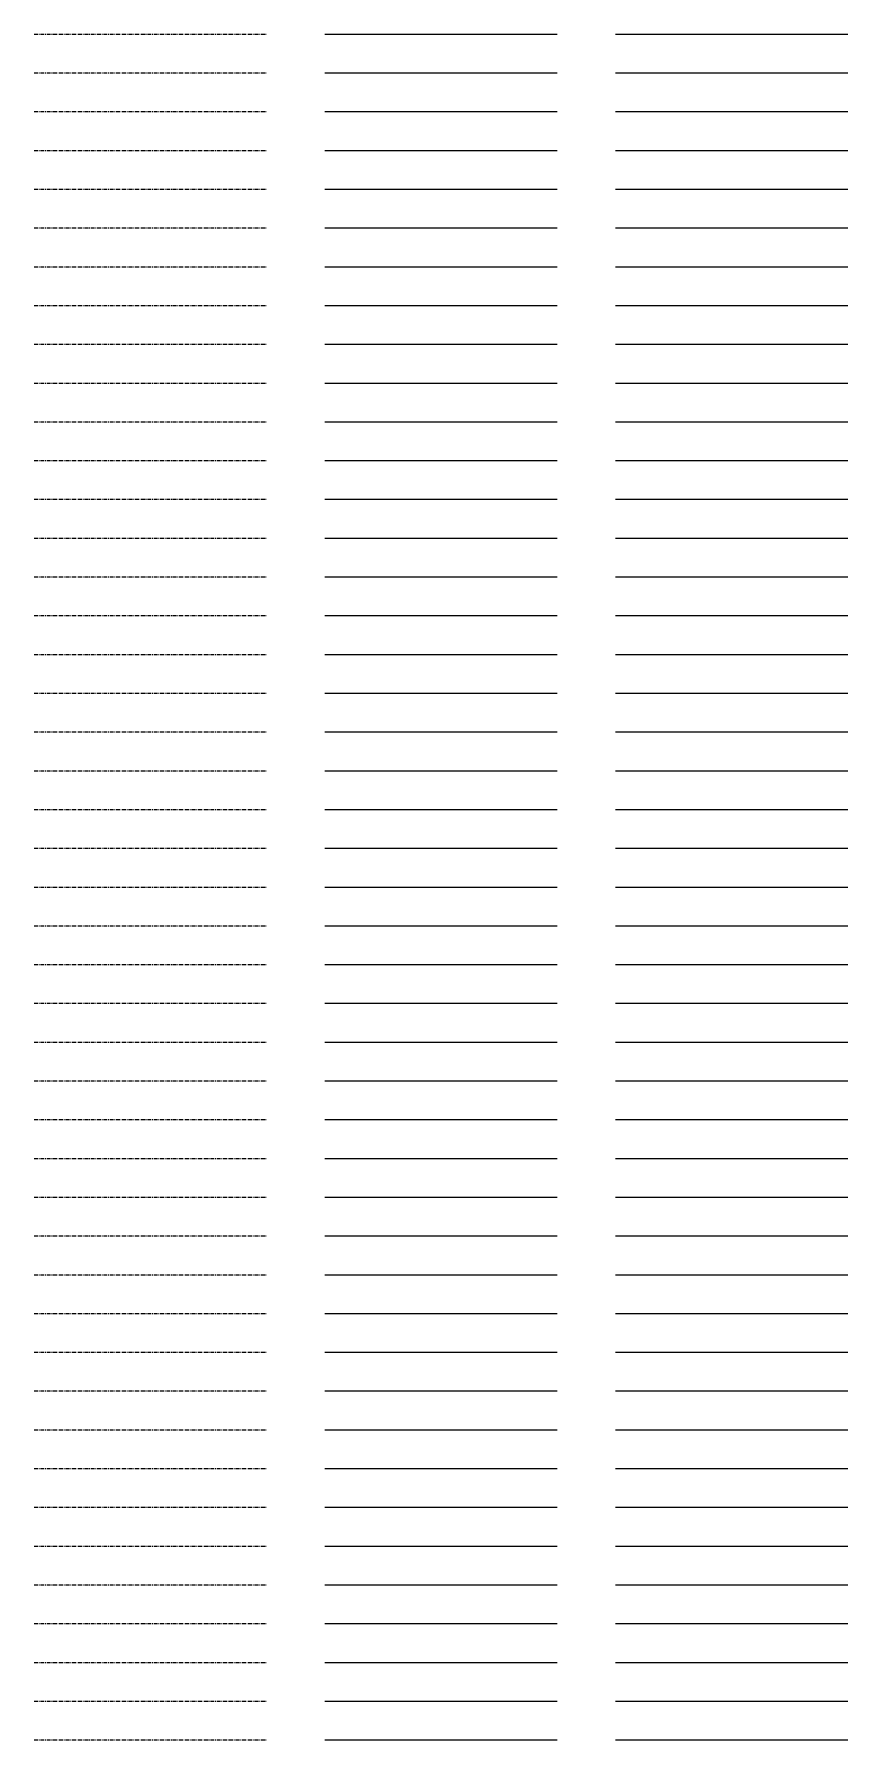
# Model space of a CAD drawing. Header units: metres. Extents: x -170 to 2070, y -13 to 14380.
# Drawn here: x 1650 to 2070, y 5400 to 6280 of the extents above; entities that cross this region are included whole.
import ezdxf
from ezdxf.lldxf.tags import DXFTag

# ---------------------------------------------------------------- set-up
doc = ezdxf.new("R2010")
doc.units = ezdxf.units.M
doc.linetypes.add('KL-VERLATEN-SO', pattern=[3.25, 2, -0.5, 0.25, -0.5])
for name, color, linetype, lineweight in [('B-OI-KL-ET_MS_TRANSPORT_20 kV_OVERIG-(IN BEDRIJF)-G', 12, 'Continuous', 18), ('B-OI-KL-ET_MS_TRANSPORT_20 kV_OVERIG-(RESERVE)-G', 12, 'KL-RESERVE-SO', 18), ('B-OI-KL-ET_MS_TRANSPORT_20 kV_OVERIG-(VERLATEN)-G', 12, 'KL-VERLATEN-SO', 18), ('B-OI-KL-ET_MS_TRANSPORT_3 kV_1x16Cu as16-(IN BEDRIJF)-G', 12, 'Continuous', 18), ('B-OI-KL-ET_MS_TRANSPORT_3 kV_1x16Cu as16-(RESERVE)-G', 12, 'KL-RESERVE-SO', 18), ('B-OI-KL-ET_MS_TRANSPORT_3 kV_1x16Cu as16-(VERLATEN)-G', 12, 'KL-VERLATEN-SO', 18), ('B-OI-KL-ET_MS_TRANSPORT_3 kV_1x240Alrm as35-(IN BEDRIJF)-G', 12, 'Continuous', 18), ('B-OI-KL-ET_MS_TRANSPORT_3 kV_1x240Alrm as35-(RESERVE)-G', 12, 'KL-RESERVE-SO', 18), ('B-OI-KL-ET_MS_TRANSPORT_3 kV_1x240Alrm as35-(VERLATEN)-G', 12, 'KL-VERLATEN-SO', 18), ('B-OI-KL-ET_MS_TRANSPORT_3 kV_1x25Cu as16-(IN BEDRIJF)-G', 12, 'Continuous', 18), ('B-OI-KL-ET_MS_TRANSPORT_3 kV_1x25Cu as16-(RESERVE)-G', 12, 'KL-RESERVE-SO', 18), ('B-OI-KL-ET_MS_TRANSPORT_3 kV_1x25Cu as16-(VERLATEN)-G', 12, 'KL-VERLATEN-SO', 18), ('B-OI-KL-ET_MS_TRANSPORT_3 kV_1x400Alrm as35-(IN BEDRIJF)-G', 12, 'Continuous', 18), ('B-OI-KL-ET_MS_TRANSPORT_3 kV_1x400Alrm as35-(RESERVE)-G', 12, 'KL-RESERVE-SO', 18), ('B-OI-KL-ET_MS_TRANSPORT_3 kV_1x400Alrm as35-(VERLATEN)-G', 12, 'KL-VERLATEN-SO', 18), ('B-OI-KL-ET_MS_TRANSPORT_3 kV_1x630Alrm as35-(IN BEDRIJF)-G', 12, 'Continuous', 18), ('B-OI-KL-ET_MS_TRANSPORT_3 kV_1x630Alrm as35-(RESERVE)-G', 12, 'KL-RESERVE-SO', 18), ('B-OI-KL-ET_MS_TRANSPORT_3 kV_1x630Alrm as35-(VERLATEN)-G', 12, 'KL-VERLATEN-SO', 18), ('B-OI-KL-ET_MS_TRANSPORT_3 kV_1x630Cu as50-(IN BEDRIJF)-G', 12, 'Continuous', 18), ('B-OI-KL-ET_MS_TRANSPORT_3 kV_1x630Cu as50-(RESERVE)-G', 12, 'KL-RESERVE-SO', 18), ('B-OI-KL-ET_MS_TRANSPORT_3 kV_1x630Cu as50-(VERLATEN)-G', 12, 'KL-VERLATEN-SO', 18), ('B-OI-KL-ET_MS_TRANSPORT_3 kV_1x800Alrm as35-(IN BEDRIJF)-G', 12, 'Continuous', 18), ('B-OI-KL-ET_MS_TRANSPORT_3 kV_1x800Alrm as35-(RESERVE)-G', 12, 'KL-RESERVE-SO', 18), ('B-OI-KL-ET_MS_TRANSPORT_3 kV_1x800Alrm as35-(VERLATEN)-G', 12, 'KL-VERLATEN-SO', 18), ('B-OI-KL-ET_MS_TRANSPORT_3 kV_1x95Alrm as50-(IN BEDRIJF)-G', 12, 'Continuous', 18), ('B-OI-KL-ET_MS_TRANSPORT_3 kV_1x95Alrm as50-(RESERVE)-G', 12, 'KL-RESERVE-SO', 18), ('B-OI-KL-ET_MS_TRANSPORT_3 kV_1x95Alrm as50-(VERLATEN)-G', 12, 'KL-VERLATEN-SO', 18), ('B-OI-KL-ET_MS_TRANSPORT_3 kV_3x240Alrm as35-(IN BEDRIJF)-G', 12, 'Continuous', 18), ('B-OI-KL-ET_MS_TRANSPORT_3 kV_3x240Alrm as35-(RESERVE)-G', 12, 'KL-RESERVE-SO', 18), ('B-OI-KL-ET_MS_TRANSPORT_3 kV_3x240Alrm as35-(VERLATEN)-G', 12, 'KL-VERLATEN-SO', 18), ('B-OI-KL-ET_MS_TRANSPORT_3 kV_OVERIG-(IN BEDRIJF)-G', 12, 'Continuous', 18), ('B-OI-KL-ET_MS_TRANSPORT_3 kV_OVERIG-(RESERVE)-G', 12, 'KL-RESERVE-SO', 18), ('B-OI-KL-ET_MS_TRANSPORT_3 kV_OVERIG-(VERLATEN)-G', 12, 'KL-VERLATEN-SO', 18), ('B-OI-KL-ET_OV_AANSLUITNET_230 V_3x10Cu-(IN BEDRIJF)-G', 14, 'Continuous', 18), ('B-OI-KL-ET_OV_AANSLUITNET_230 V_3x10Cu-(RESERVE)-G', 14, 'KL-RESERVE-SO', 18), ('B-OI-KL-ET_OV_AANSLUITNET_230 V_3x10Cu-(VERLATEN)-G', 14, 'KL-VERLATEN-SO', 18), ('B-OI-KL-ET_OV_AANSLUITNET_230 V_3x2.5Cu-(IN BEDRIJF)-G', 14, 'Continuous', 18), ('B-OI-KL-ET_OV_AANSLUITNET_230 V_3x2.5Cu-(RESERVE)-G', 14, 'KL-RESERVE-SO', 18), ('B-OI-KL-ET_OV_AANSLUITNET_230 V_3x2.5Cu-(VERLATEN)-G', 14, 'KL-VERLATEN-SO', 18), ('B-OI-KL-ET_OV_AANSLUITNET_230 V_4x10Cu-(IN BEDRIJF)-G', 14, 'Continuous', 18), ('B-OI-KL-ET_OV_AANSLUITNET_230 V_4x10Cu-(RESERVE)-G', 14, 'KL-RESERVE-SO', 18), ('B-OI-KL-ET_OV_AANSLUITNET_230 V_4x10Cu-(VERLATEN)-G', 14, 'KL-VERLATEN-SO', 18), ('B-OI-KL-ET_OV_AANSLUITNET_230 V_4x150Al 4x6Cu-(IN BEDRIJF)-G', 14, 'Continuous', 18), ('B-OI-KL-ET_OV_AANSLUITNET_230 V_4x150Al 4x6Cu-(RESERVE)-G', 14, 'KL-RESERVE-SO', 18), ('B-OI-KL-ET_OV_AANSLUITNET_230 V_4x150Al 4x6Cu-(VERLATEN)-G', 14, 'KL-VERLATEN-SO', 18), ('B-OI-KL-ET_OV_AANSLUITNET_230 V_4x150Al-(IN BEDRIJF)-G', 14, 'Continuous', 18), ('B-OI-KL-ET_OV_AANSLUITNET_230 V_4x150Al-(RESERVE)-G', 14, 'KL-RESERVE-SO', 18), ('B-OI-KL-ET_OV_AANSLUITNET_230 V_4x150Al-(VERLATEN)-G', 14, 'KL-VERLATEN-SO', 18), ('B-OI-KL-ET_OV_AANSLUITNET_230 V_4x16Cu 4x2.5Cu-(IN BEDRIJF)-G', 14, 'Continuous', 18), ('B-OI-KL-ET_OV_AANSLUITNET_230 V_4x16Cu 4x2.5Cu-(RESERVE)-G', 14, 'KL-RESERVE-SO', 18), ('B-OI-KL-ET_OV_AANSLUITNET_230 V_4x16Cu 4x2.5Cu-(VERLATEN)-G', 14, 'KL-VERLATEN-SO', 18), ('B-OI-KL-ET_OV_AANSLUITNET_230 V_4x16Cu-(IN BEDRIJF)-G', 14, 'Continuous', 18), ('B-OI-KL-ET_OV_AANSLUITNET_230 V_4x16Cu-(RESERVE)-G', 14, 'KL-RESERVE-SO', 18), ('B-OI-KL-ET_OV_AANSLUITNET_230 V_4x16Cu-(VERLATEN)-G', 14, 'KL-VERLATEN-SO', 18), ('B-OI-KL-ET_OV_AANSLUITNET_230 V_4x2.5Cu-(IN BEDRIJF)-G', 14, 'Continuous', 18), ('B-OI-KL-ET_OV_AANSLUITNET_230 V_4x2.5Cu-(RESERVE)-G', 14, 'KL-RESERVE-SO', 18), ('B-OI-KL-ET_OV_AANSLUITNET_230 V_4x2.5Cu-(VERLATEN)-G', 14, 'KL-VERLATEN-SO', 18), ('B-OI-KL-ET_OV_AANSLUITNET_230 V_4x240Al-(IN BEDRIJF)-G', 14, 'Continuous', 18), ('B-OI-KL-ET_OV_AANSLUITNET_230 V_4x240Al-(RESERVE)-G', 14, 'KL-RESERVE-SO', 18), ('B-OI-KL-ET_OV_AANSLUITNET_230 V_4x240Al-(VERLATEN)-G', 14, 'KL-VERLATEN-SO', 18), ('B-OI-KL-ET_OV_AANSLUITNET_230 V_4x6Cu 4x2.5Cu-(IN BEDRIJF)-G', 14, 'Continuous', 18), ('B-OI-KL-ET_OV_AANSLUITNET_230 V_4x6Cu 4x2.5Cu-(RESERVE)-G', 14, 'KL-RESERVE-SO', 18), ('B-OI-KL-ET_OV_AANSLUITNET_230 V_4x6Cu 4x2.5Cu-(VERLATEN)-G', 14, 'KL-VERLATEN-SO', 18), ('B-OI-KL-ET_OV_AANSLUITNET_230 V_4x6Cu-(IN BEDRIJF)-G', 14, 'Continuous', 18), ('B-OI-KL-ET_OV_AANSLUITNET_230 V_4x6Cu-(RESERVE)-G', 14, 'KL-RESERVE-SO', 18), ('B-OI-KL-ET_OV_AANSLUITNET_230 V_4x6Cu-(VERLATEN)-G', 14, 'KL-VERLATEN-SO', 18), ('B-OI-KL-ET_OV_AANSLUITNET_230 V_4x95Al 4x6Cu-(IN BEDRIJF)-G', 14, 'Continuous', 18), ('B-OI-KL-ET_OV_AANSLUITNET_230 V_4x95Al 4x6Cu-(RESERVE)-G', 14, 'KL-RESERVE-SO', 18), ('B-OI-KL-ET_OV_AANSLUITNET_230 V_4x95Al 4x6Cu-(VERLATEN)-G', 14, 'KL-VERLATEN-SO', 18), ('B-OI-KL-ET_OV_AANSLUITNET_230 V_4x95Al-(IN BEDRIJF)-G', 14, 'Continuous', 18), ('B-OI-KL-ET_OV_AANSLUITNET_230 V_4x95Al-(RESERVE)-G', 14, 'KL-RESERVE-SO', 18), ('B-OI-KL-ET_OV_AANSLUITNET_230 V_4x95Al-(VERLATEN)-G', 14, 'KL-VERLATEN-SO', 18), ('B-OI-KL-ET_OV_AANSLUITNET_230 V_4x95Cu-(IN BEDRIJF)-G', 14, 'Continuous', 18), ('B-OI-KL-ET_OV_AANSLUITNET_230 V_4x95Cu-(RESERVE)-G', 14, 'KL-RESERVE-SO', 18), ('B-OI-KL-ET_OV_AANSLUITNET_230 V_4x95Cu-(VERLATEN)-G', 14, 'KL-VERLATEN-SO', 18), ('B-OI-KL-ET_OV_AANSLUITNET_230 V_OVERIG-(IN BEDRIJF)-G', 14, 'Continuous', 18), ('B-OI-KL-ET_OV_AANSLUITNET_230 V_OVERIG-(RESERVE)-G', 14, 'KL-RESERVE-SO', 18), ('B-OI-KL-ET_OV_AANSLUITNET_230 V_OVERIG-(VERLATEN)-G', 14, 'KL-VERLATEN-SO', 18), ('B-OI-KL-ET_OV_AANSLUITNET_400 V_3x10Cu-(IN BEDRIJF)-G', 14, 'Continuous', 18), ('B-OI-KL-ET_OV_AANSLUITNET_400 V_3x10Cu-(RESERVE)-G', 14, 'KL-RESERVE-SO', 18), ('B-OI-KL-ET_OV_AANSLUITNET_400 V_3x10Cu-(VERLATEN)-G', 14, 'KL-VERLATEN-SO', 18), ('B-OI-KL-ET_OV_AANSLUITNET_400 V_3x2.5Cu-(IN BEDRIJF)-G', 14, 'Continuous', 18), ('B-OI-KL-ET_OV_AANSLUITNET_400 V_3x2.5Cu-(RESERVE)-G', 14, 'KL-RESERVE-SO', 18), ('B-OI-KL-ET_OV_AANSLUITNET_400 V_3x2.5Cu-(VERLATEN)-G', 14, 'KL-VERLATEN-SO', 18), ('B-OI-KL-ET_OV_AANSLUITNET_400 V_4x10Cu-(IN BEDRIJF)-G', 14, 'Continuous', 18), ('B-OI-KL-ET_OV_AANSLUITNET_400 V_4x10Cu-(RESERVE)-G', 14, 'KL-RESERVE-SO', 18), ('B-OI-KL-ET_OV_AANSLUITNET_400 V_4x10Cu-(VERLATEN)-G', 14, 'KL-VERLATEN-SO', 18), ('B-OI-KL-ET_OV_AANSLUITNET_400 V_4x150Al 4x6Cu-(IN BEDRIJF)-G', 14, 'Continuous', 18), ('B-OI-KL-ET_OV_AANSLUITNET_400 V_4x150Al 4x6Cu-(RESERVE)-G', 14, 'KL-RESERVE-SO', 18), ('B-OI-KL-ET_OV_AANSLUITNET_400 V_4x150Al 4x6Cu-(VERLATEN)-G', 14, 'KL-VERLATEN-SO', 18), ('B-OI-KL-ET_OV_AANSLUITNET_400 V_4x150Al-(IN BEDRIJF)-G', 14, 'Continuous', 18), ('B-OI-KL-ET_OV_AANSLUITNET_400 V_4x150Al-(RESERVE)-G', 14, 'KL-RESERVE-SO', 18), ('B-OI-KL-ET_OV_AANSLUITNET_400 V_4x150Al-(VERLATEN)-G', 14, 'KL-VERLATEN-SO', 18), ('B-OI-KL-ET_OV_AANSLUITNET_400 V_4x16Cu 4x2.5Cu-(IN BEDRIJF)-G', 14, 'Continuous', 18), ('B-OI-KL-ET_OV_AANSLUITNET_400 V_4x16Cu 4x2.5Cu-(RESERVE)-G', 14, 'KL-RESERVE-SO', 18), ('B-OI-KL-ET_OV_AANSLUITNET_400 V_4x16Cu 4x2.5Cu-(VERLATEN)-G', 14, 'KL-VERLATEN-SO', 18), ('B-OI-KL-ET_OV_AANSLUITNET_400 V_4x16Cu-(IN BEDRIJF)-G', 14, 'Continuous', 18), ('B-OI-KL-ET_OV_AANSLUITNET_400 V_4x16Cu-(RESERVE)-G', 14, 'KL-RESERVE-SO', 18), ('B-OI-KL-ET_OV_AANSLUITNET_400 V_4x16Cu-(VERLATEN)-G', 14, 'KL-VERLATEN-SO', 18), ('B-OI-KL-ET_OV_AANSLUITNET_400 V_4x2.5Cu-(IN BEDRIJF)-G', 14, 'Continuous', 18), ('B-OI-KL-ET_OV_AANSLUITNET_400 V_4x2.5Cu-(RESERVE)-G', 14, 'KL-RESERVE-SO', 18), ('B-OI-KL-ET_OV_AANSLUITNET_400 V_4x2.5Cu-(VERLATEN)-G', 14, 'KL-VERLATEN-SO', 18), ('B-OI-KL-ET_OV_AANSLUITNET_400 V_4x240Al-(IN BEDRIJF)-G', 14, 'Continuous', 18), ('B-OI-KL-ET_OV_AANSLUITNET_400 V_4x240Al-(RESERVE)-G', 14, 'KL-RESERVE-SO', 18), ('B-OI-KL-ET_OV_AANSLUITNET_400 V_4x240Al-(VERLATEN)-G', 14, 'KL-VERLATEN-SO', 18), ('B-OI-KL-ET_OV_AANSLUITNET_400 V_4x6Cu 4x2.5Cu-(IN BEDRIJF)-G', 14, 'Continuous', 18), ('B-OI-KL-ET_OV_AANSLUITNET_400 V_4x6Cu 4x2.5Cu-(RESERVE)-G', 14, 'KL-RESERVE-SO', 18), ('B-OI-KL-ET_OV_AANSLUITNET_400 V_4x6Cu 4x2.5Cu-(VERLATEN)-G', 14, 'KL-VERLATEN-SO', 18), ('B-OI-KL-ET_OV_AANSLUITNET_400 V_4x6Cu-(IN BEDRIJF)-G', 14, 'Continuous', 18), ('B-OI-KL-ET_OV_AANSLUITNET_400 V_4x6Cu-(RESERVE)-G', 14, 'KL-RESERVE-SO', 18), ('B-OI-KL-ET_OV_AANSLUITNET_400 V_4x6Cu-(VERLATEN)-G', 14, 'KL-VERLATEN-SO', 18), ('B-OI-KL-ET_OV_AANSLUITNET_400 V_4x95Al 4x6Cu-(IN BEDRIJF)-G', 14, 'Continuous', 18), ('B-OI-KL-ET_OV_AANSLUITNET_400 V_4x95Al 4x6Cu-(RESERVE)-G', 14, 'KL-RESERVE-SO', 18), ('B-OI-KL-ET_OV_AANSLUITNET_400 V_4x95Al 4x6Cu-(VERLATEN)-G', 14, 'KL-VERLATEN-SO', 18), ('B-OI-KL-ET_OV_AANSLUITNET_400 V_4x95Al-(IN BEDRIJF)-G', 14, 'Continuous', 18), ('B-OI-KL-ET_OV_AANSLUITNET_400 V_4x95Al-(RESERVE)-G', 14, 'KL-RESERVE-SO', 18), ('B-OI-KL-ET_OV_AANSLUITNET_400 V_4x95Al-(VERLATEN)-G', 14, 'KL-VERLATEN-SO', 18), ('B-OI-KL-ET_OV_AANSLUITNET_400 V_4x95Cu-(IN BEDRIJF)-G', 14, 'Continuous', 18), ('B-OI-KL-ET_OV_AANSLUITNET_400 V_4x95Cu-(RESERVE)-G', 14, 'KL-RESERVE-SO', 18), ('B-OI-KL-ET_OV_AANSLUITNET_400 V_4x95Cu-(VERLATEN)-G', 14, 'KL-VERLATEN-SO', 18), ('B-OI-KL-ET_OV_AANSLUITNET_400 V_OVERIG-(IN BEDRIJF)-G', 14, 'Continuous', 18), ('B-OI-KL-ET_OV_AANSLUITNET_400 V_OVERIG-(RESERVE)-G', 14, 'KL-RESERVE-SO', 18), ('B-OI-KL-ET_OV_AANSLUITNET_400 V_OVERIG-(VERLATEN)-G', 14, 'KL-VERLATEN-SO', 18), ('B-OI-KL-ET_OV_AANSLUITNET_600 V_3x10Cu-(IN BEDRIJF)-G', 14, 'Continuous', 18), ('B-OI-KL-ET_OV_AANSLUITNET_600 V_3x10Cu-(RESERVE)-G', 14, 'KL-RESERVE-SO', 18), ('B-OI-KL-ET_OV_AANSLUITNET_600 V_3x10Cu-(VERLATEN)-G', 14, 'KL-VERLATEN-SO', 18), ('B-OI-KL-ET_OV_AANSLUITNET_600 V_3x2.5Cu-(IN BEDRIJF)-G', 14, 'Continuous', 18), ('B-OI-KL-ET_OV_AANSLUITNET_600 V_3x2.5Cu-(RESERVE)-G', 14, 'KL-RESERVE-SO', 18), ('B-OI-KL-ET_OV_AANSLUITNET_600 V_3x2.5Cu-(VERLATEN)-G', 14, 'KL-VERLATEN-SO', 18), ('B-OI-KL-ET_OV_AANSLUITNET_600 V_4x10Cu-(IN BEDRIJF)-G', 14, 'Continuous', 18), ('B-OI-KL-ET_OV_AANSLUITNET_600 V_4x10Cu-(RESERVE)-G', 14, 'KL-RESERVE-SO', 18), ('B-OI-KL-ET_OV_AANSLUITNET_600 V_4x10Cu-(VERLATEN)-G', 14, 'KL-VERLATEN-SO', 18), ('B-OI-KL-ET_OV_AANSLUITNET_600 V_4x150Al-(IN BEDRIJF)-G', 14, 'Continuous', 18), ('B-OI-KL-ET_OV_AANSLUITNET_600 V_4x150Al-(RESERVE)-G', 14, 'KL-RESERVE-SO', 18), ('B-OI-KL-ET_OV_AANSLUITNET_600 V_4x150Al-(VERLATEN)-G', 14, 'KL-VERLATEN-SO', 18)]:
    doc.layers.add(name, color=color, linetype=linetype, lineweight=lineweight)
doc.styles.get("Standard").update_dxf_attribs({"font": 'NLCS-ISO.ttf'})
tags = doc.linetypes.add('KL-RESERVE-SO', pattern='A,7,-2,["RS",Standard,S=1,R=0,X=-1,Y=-0.5],-1.5', length=10.5).pattern_tags.tags
tags[6] = DXFTag(74, 10)

msp = doc.modelspace()

# ---------------------------------------------------------------- linework, layer by layer
at = {"layer": 'B-OI-KL-ET_MS_TRANSPORT_20 kV_OVERIG-(IN BEDRIJF)-G'}
msp.add_line((1950, 5400), (2070, 5400), dxfattribs=at)
at = {"layer": 'B-OI-KL-ET_MS_TRANSPORT_20 kV_OVERIG-(RESERVE)-G'}
msp.add_line((1800, 5400), (1920, 5400), dxfattribs=at)
at = {"layer": 'B-OI-KL-ET_MS_TRANSPORT_20 kV_OVERIG-(VERLATEN)-G'}
msp.add_line((1650, 5400), (1770, 5400), dxfattribs=at)
at = {"layer": 'B-OI-KL-ET_MS_TRANSPORT_3 kV_1x16Cu as16-(IN BEDRIJF)-G'}
msp.add_line((1950, 5420), (2070, 5420), dxfattribs=at)
at = {"layer": 'B-OI-KL-ET_MS_TRANSPORT_3 kV_1x16Cu as16-(RESERVE)-G'}
msp.add_line((1800, 5420), (1920, 5420), dxfattribs=at)
at = {"layer": 'B-OI-KL-ET_MS_TRANSPORT_3 kV_1x16Cu as16-(VERLATEN)-G'}
msp.add_line((1650, 5420), (1770, 5420), dxfattribs=at)
at = {"layer": 'B-OI-KL-ET_MS_TRANSPORT_3 kV_1x240Alrm as35-(IN BEDRIJF)-G'}
msp.add_line((1950, 5440), (2070, 5440), dxfattribs=at)
at = {"layer": 'B-OI-KL-ET_MS_TRANSPORT_3 kV_1x240Alrm as35-(RESERVE)-G'}
msp.add_line((1800, 5440), (1920, 5440), dxfattribs=at)
at = {"layer": 'B-OI-KL-ET_MS_TRANSPORT_3 kV_1x240Alrm as35-(VERLATEN)-G'}
msp.add_line((1650, 5440), (1770, 5440), dxfattribs=at)
at = {"layer": 'B-OI-KL-ET_MS_TRANSPORT_3 kV_1x25Cu as16-(IN BEDRIJF)-G'}
msp.add_line((1950, 5460), (2070, 5460), dxfattribs=at)
at = {"layer": 'B-OI-KL-ET_MS_TRANSPORT_3 kV_1x25Cu as16-(RESERVE)-G'}
msp.add_line((1800, 5460), (1920, 5460), dxfattribs=at)
at = {"layer": 'B-OI-KL-ET_MS_TRANSPORT_3 kV_1x25Cu as16-(VERLATEN)-G'}
msp.add_line((1650, 5460), (1770, 5460), dxfattribs=at)
at = {"layer": 'B-OI-KL-ET_MS_TRANSPORT_3 kV_1x400Alrm as35-(IN BEDRIJF)-G'}
msp.add_line((1950, 5480), (2070, 5480), dxfattribs=at)
at = {"layer": 'B-OI-KL-ET_MS_TRANSPORT_3 kV_1x400Alrm as35-(RESERVE)-G'}
msp.add_line((1800, 5480), (1920, 5480), dxfattribs=at)
at = {"layer": 'B-OI-KL-ET_MS_TRANSPORT_3 kV_1x400Alrm as35-(VERLATEN)-G'}
msp.add_line((1650, 5480), (1770, 5480), dxfattribs=at)
at = {"layer": 'B-OI-KL-ET_MS_TRANSPORT_3 kV_1x630Alrm as35-(IN BEDRIJF)-G'}
msp.add_line((1950, 5500), (2070, 5500), dxfattribs=at)
at = {"layer": 'B-OI-KL-ET_MS_TRANSPORT_3 kV_1x630Alrm as35-(RESERVE)-G'}
msp.add_line((1800, 5500), (1920, 5500), dxfattribs=at)
at = {"layer": 'B-OI-KL-ET_MS_TRANSPORT_3 kV_1x630Alrm as35-(VERLATEN)-G'}
msp.add_line((1650, 5500), (1770, 5500), dxfattribs=at)
at = {"layer": 'B-OI-KL-ET_MS_TRANSPORT_3 kV_1x630Cu as50-(IN BEDRIJF)-G'}
msp.add_line((1950, 5520), (2070, 5520), dxfattribs=at)
at = {"layer": 'B-OI-KL-ET_MS_TRANSPORT_3 kV_1x630Cu as50-(RESERVE)-G'}
msp.add_line((1800, 5520), (1920, 5520), dxfattribs=at)
at = {"layer": 'B-OI-KL-ET_MS_TRANSPORT_3 kV_1x630Cu as50-(VERLATEN)-G'}
msp.add_line((1650, 5520), (1770, 5520), dxfattribs=at)
at = {"layer": 'B-OI-KL-ET_MS_TRANSPORT_3 kV_1x800Alrm as35-(IN BEDRIJF)-G'}
msp.add_line((1950, 5540), (2070, 5540), dxfattribs=at)
at = {"layer": 'B-OI-KL-ET_MS_TRANSPORT_3 kV_1x800Alrm as35-(RESERVE)-G'}
msp.add_line((1800, 5540), (1920, 5540), dxfattribs=at)
at = {"layer": 'B-OI-KL-ET_MS_TRANSPORT_3 kV_1x800Alrm as35-(VERLATEN)-G'}
msp.add_line((1650, 5540), (1770, 5540), dxfattribs=at)
at = {"layer": 'B-OI-KL-ET_MS_TRANSPORT_3 kV_1x95Alrm as50-(IN BEDRIJF)-G'}
msp.add_line((1950, 5560), (2070, 5560), dxfattribs=at)
at = {"layer": 'B-OI-KL-ET_MS_TRANSPORT_3 kV_1x95Alrm as50-(RESERVE)-G'}
msp.add_line((1800, 5560), (1920, 5560), dxfattribs=at)
at = {"layer": 'B-OI-KL-ET_MS_TRANSPORT_3 kV_1x95Alrm as50-(VERLATEN)-G'}
msp.add_line((1650, 5560), (1770, 5560), dxfattribs=at)
at = {"layer": 'B-OI-KL-ET_MS_TRANSPORT_3 kV_3x240Alrm as35-(IN BEDRIJF)-G'}
msp.add_line((1950, 5580), (2070, 5580), dxfattribs=at)
at = {"layer": 'B-OI-KL-ET_MS_TRANSPORT_3 kV_3x240Alrm as35-(RESERVE)-G'}
msp.add_line((1800, 5580), (1920, 5580), dxfattribs=at)
at = {"layer": 'B-OI-KL-ET_MS_TRANSPORT_3 kV_3x240Alrm as35-(VERLATEN)-G'}
msp.add_line((1650, 5580), (1770, 5580), dxfattribs=at)
at = {"layer": 'B-OI-KL-ET_MS_TRANSPORT_3 kV_OVERIG-(IN BEDRIJF)-G'}
msp.add_line((1950, 5600), (2070, 5600), dxfattribs=at)
at = {"layer": 'B-OI-KL-ET_MS_TRANSPORT_3 kV_OVERIG-(RESERVE)-G'}
msp.add_line((1800, 5600), (1920, 5600), dxfattribs=at)
at = {"layer": 'B-OI-KL-ET_MS_TRANSPORT_3 kV_OVERIG-(VERLATEN)-G'}
msp.add_line((1650, 5600), (1770, 5600), dxfattribs=at)
at = {"layer": 'B-OI-KL-ET_OV_AANSLUITNET_230 V_3x10Cu-(IN BEDRIJF)-G'}
msp.add_line((1950, 5620), (2070, 5620), dxfattribs=at)
at = {"layer": 'B-OI-KL-ET_OV_AANSLUITNET_230 V_3x10Cu-(RESERVE)-G'}
msp.add_line((1800, 5620), (1920, 5620), dxfattribs=at)
at = {"layer": 'B-OI-KL-ET_OV_AANSLUITNET_230 V_3x10Cu-(VERLATEN)-G'}
msp.add_line((1650, 5620), (1770, 5620), dxfattribs=at)
at = {"layer": 'B-OI-KL-ET_OV_AANSLUITNET_230 V_3x2.5Cu-(IN BEDRIJF)-G'}
msp.add_line((1950, 5640), (2070, 5640), dxfattribs=at)
at = {"layer": 'B-OI-KL-ET_OV_AANSLUITNET_230 V_3x2.5Cu-(RESERVE)-G'}
msp.add_line((1800, 5640), (1920, 5640), dxfattribs=at)
at = {"layer": 'B-OI-KL-ET_OV_AANSLUITNET_230 V_3x2.5Cu-(VERLATEN)-G'}
msp.add_line((1650, 5640), (1770, 5640), dxfattribs=at)
at = {"layer": 'B-OI-KL-ET_OV_AANSLUITNET_230 V_4x10Cu-(IN BEDRIJF)-G'}
msp.add_line((1950, 5660), (2070, 5660), dxfattribs=at)
at = {"layer": 'B-OI-KL-ET_OV_AANSLUITNET_230 V_4x10Cu-(RESERVE)-G'}
msp.add_line((1800, 5660), (1920, 5660), dxfattribs=at)
at = {"layer": 'B-OI-KL-ET_OV_AANSLUITNET_230 V_4x10Cu-(VERLATEN)-G'}
msp.add_line((1650, 5660), (1770, 5660), dxfattribs=at)
at = {"layer": 'B-OI-KL-ET_OV_AANSLUITNET_230 V_4x150Al 4x6Cu-(IN BEDRIJF)-G'}
msp.add_line((1950, 5700), (2070, 5700), dxfattribs=at)
at = {"layer": 'B-OI-KL-ET_OV_AANSLUITNET_230 V_4x150Al 4x6Cu-(RESERVE)-G'}
msp.add_line((1800, 5700), (1920, 5700), dxfattribs=at)
at = {"layer": 'B-OI-KL-ET_OV_AANSLUITNET_230 V_4x150Al 4x6Cu-(VERLATEN)-G'}
msp.add_line((1650, 5700), (1770, 5700), dxfattribs=at)
at = {"layer": 'B-OI-KL-ET_OV_AANSLUITNET_230 V_4x150Al-(IN BEDRIJF)-G'}
msp.add_line((1950, 5680), (2070, 5680), dxfattribs=at)
at = {"layer": 'B-OI-KL-ET_OV_AANSLUITNET_230 V_4x150Al-(RESERVE)-G'}
msp.add_line((1800, 5680), (1920, 5680), dxfattribs=at)
at = {"layer": 'B-OI-KL-ET_OV_AANSLUITNET_230 V_4x150Al-(VERLATEN)-G'}
msp.add_line((1650, 5680), (1770, 5680), dxfattribs=at)
at = {"layer": 'B-OI-KL-ET_OV_AANSLUITNET_230 V_4x16Cu 4x2.5Cu-(IN BEDRIJF)-G'}
msp.add_line((1950, 5740), (2070, 5740), dxfattribs=at)
at = {"layer": 'B-OI-KL-ET_OV_AANSLUITNET_230 V_4x16Cu 4x2.5Cu-(RESERVE)-G'}
msp.add_line((1800, 5740), (1920, 5740), dxfattribs=at)
at = {"layer": 'B-OI-KL-ET_OV_AANSLUITNET_230 V_4x16Cu 4x2.5Cu-(VERLATEN)-G'}
msp.add_line((1650, 5740), (1770, 5740), dxfattribs=at)
at = {"layer": 'B-OI-KL-ET_OV_AANSLUITNET_230 V_4x16Cu-(IN BEDRIJF)-G'}
msp.add_line((1950, 5720), (2070, 5720), dxfattribs=at)
at = {"layer": 'B-OI-KL-ET_OV_AANSLUITNET_230 V_4x16Cu-(RESERVE)-G'}
msp.add_line((1800, 5720), (1920, 5720), dxfattribs=at)
at = {"layer": 'B-OI-KL-ET_OV_AANSLUITNET_230 V_4x16Cu-(VERLATEN)-G'}
msp.add_line((1650, 5720), (1770, 5720), dxfattribs=at)
at = {"layer": 'B-OI-KL-ET_OV_AANSLUITNET_230 V_4x2.5Cu-(IN BEDRIJF)-G'}
msp.add_line((1950, 5760), (2070, 5760), dxfattribs=at)
at = {"layer": 'B-OI-KL-ET_OV_AANSLUITNET_230 V_4x2.5Cu-(RESERVE)-G'}
msp.add_line((1800, 5760), (1920, 5760), dxfattribs=at)
at = {"layer": 'B-OI-KL-ET_OV_AANSLUITNET_230 V_4x2.5Cu-(VERLATEN)-G'}
msp.add_line((1650, 5760), (1770, 5760), dxfattribs=at)
at = {"layer": 'B-OI-KL-ET_OV_AANSLUITNET_230 V_4x240Al-(IN BEDRIJF)-G'}
msp.add_line((1950, 5780), (2070, 5780), dxfattribs=at)
at = {"layer": 'B-OI-KL-ET_OV_AANSLUITNET_230 V_4x240Al-(RESERVE)-G'}
msp.add_line((1800, 5780), (1920, 5780), dxfattribs=at)
at = {"layer": 'B-OI-KL-ET_OV_AANSLUITNET_230 V_4x240Al-(VERLATEN)-G'}
msp.add_line((1650, 5780), (1770, 5780), dxfattribs=at)
at = {"layer": 'B-OI-KL-ET_OV_AANSLUITNET_230 V_4x6Cu 4x2.5Cu-(IN BEDRIJF)-G'}
msp.add_line((1950, 5820), (2070, 5820), dxfattribs=at)
at = {"layer": 'B-OI-KL-ET_OV_AANSLUITNET_230 V_4x6Cu 4x2.5Cu-(RESERVE)-G'}
msp.add_line((1800, 5820), (1920, 5820), dxfattribs=at)
at = {"layer": 'B-OI-KL-ET_OV_AANSLUITNET_230 V_4x6Cu 4x2.5Cu-(VERLATEN)-G'}
msp.add_line((1650, 5820), (1770, 5820), dxfattribs=at)
at = {"layer": 'B-OI-KL-ET_OV_AANSLUITNET_230 V_4x6Cu-(IN BEDRIJF)-G'}
msp.add_line((1950, 5800), (2070, 5800), dxfattribs=at)
at = {"layer": 'B-OI-KL-ET_OV_AANSLUITNET_230 V_4x6Cu-(RESERVE)-G'}
msp.add_line((1800, 5800), (1920, 5800), dxfattribs=at)
at = {"layer": 'B-OI-KL-ET_OV_AANSLUITNET_230 V_4x6Cu-(VERLATEN)-G'}
msp.add_line((1650, 5800), (1770, 5800), dxfattribs=at)
at = {"layer": 'B-OI-KL-ET_OV_AANSLUITNET_230 V_4x95Al 4x6Cu-(IN BEDRIJF)-G'}
msp.add_line((1950, 5860), (2070, 5860), dxfattribs=at)
at = {"layer": 'B-OI-KL-ET_OV_AANSLUITNET_230 V_4x95Al 4x6Cu-(RESERVE)-G'}
msp.add_line((1800, 5860), (1920, 5860), dxfattribs=at)
at = {"layer": 'B-OI-KL-ET_OV_AANSLUITNET_230 V_4x95Al 4x6Cu-(VERLATEN)-G'}
msp.add_line((1650, 5860), (1770, 5860), dxfattribs=at)
at = {"layer": 'B-OI-KL-ET_OV_AANSLUITNET_230 V_4x95Al-(IN BEDRIJF)-G'}
msp.add_line((1950, 5840), (2070, 5840), dxfattribs=at)
at = {"layer": 'B-OI-KL-ET_OV_AANSLUITNET_230 V_4x95Al-(RESERVE)-G'}
msp.add_line((1800, 5840), (1920, 5840), dxfattribs=at)
at = {"layer": 'B-OI-KL-ET_OV_AANSLUITNET_230 V_4x95Al-(VERLATEN)-G'}
msp.add_line((1650, 5840), (1770, 5840), dxfattribs=at)
at = {"layer": 'B-OI-KL-ET_OV_AANSLUITNET_230 V_4x95Cu-(IN BEDRIJF)-G'}
msp.add_line((1950, 5880), (2070, 5880), dxfattribs=at)
at = {"layer": 'B-OI-KL-ET_OV_AANSLUITNET_230 V_4x95Cu-(RESERVE)-G'}
msp.add_line((1800, 5880), (1920, 5880), dxfattribs=at)
at = {"layer": 'B-OI-KL-ET_OV_AANSLUITNET_230 V_4x95Cu-(VERLATEN)-G'}
msp.add_line((1650, 5880), (1770, 5880), dxfattribs=at)
at = {"layer": 'B-OI-KL-ET_OV_AANSLUITNET_230 V_OVERIG-(IN BEDRIJF)-G'}
msp.add_line((1950, 5900), (2070, 5900), dxfattribs=at)
at = {"layer": 'B-OI-KL-ET_OV_AANSLUITNET_230 V_OVERIG-(RESERVE)-G'}
msp.add_line((1800, 5900), (1920, 5900), dxfattribs=at)
at = {"layer": 'B-OI-KL-ET_OV_AANSLUITNET_230 V_OVERIG-(VERLATEN)-G'}
msp.add_line((1650, 5900), (1770, 5900), dxfattribs=at)
at = {"layer": 'B-OI-KL-ET_OV_AANSLUITNET_400 V_3x10Cu-(IN BEDRIJF)-G'}
msp.add_line((1950, 5920), (2070, 5920), dxfattribs=at)
at = {"layer": 'B-OI-KL-ET_OV_AANSLUITNET_400 V_3x10Cu-(RESERVE)-G'}
msp.add_line((1800, 5920), (1920, 5920), dxfattribs=at)
at = {"layer": 'B-OI-KL-ET_OV_AANSLUITNET_400 V_3x10Cu-(VERLATEN)-G'}
msp.add_line((1650, 5920), (1770, 5920), dxfattribs=at)
at = {"layer": 'B-OI-KL-ET_OV_AANSLUITNET_400 V_3x2.5Cu-(IN BEDRIJF)-G'}
msp.add_line((1950, 5940), (2070, 5940), dxfattribs=at)
at = {"layer": 'B-OI-KL-ET_OV_AANSLUITNET_400 V_3x2.5Cu-(RESERVE)-G'}
msp.add_line((1800, 5940), (1920, 5940), dxfattribs=at)
at = {"layer": 'B-OI-KL-ET_OV_AANSLUITNET_400 V_3x2.5Cu-(VERLATEN)-G'}
msp.add_line((1650, 5940), (1770, 5940), dxfattribs=at)
at = {"layer": 'B-OI-KL-ET_OV_AANSLUITNET_400 V_4x10Cu-(IN BEDRIJF)-G'}
msp.add_line((1950, 5960), (2070, 5960), dxfattribs=at)
at = {"layer": 'B-OI-KL-ET_OV_AANSLUITNET_400 V_4x10Cu-(RESERVE)-G'}
msp.add_line((1800, 5960), (1920, 5960), dxfattribs=at)
at = {"layer": 'B-OI-KL-ET_OV_AANSLUITNET_400 V_4x10Cu-(VERLATEN)-G'}
msp.add_line((1650, 5960), (1770, 5960), dxfattribs=at)
at = {"layer": 'B-OI-KL-ET_OV_AANSLUITNET_400 V_4x150Al 4x6Cu-(IN BEDRIJF)-G'}
msp.add_line((1950, 6000), (2070, 6000), dxfattribs=at)
at = {"layer": 'B-OI-KL-ET_OV_AANSLUITNET_400 V_4x150Al 4x6Cu-(RESERVE)-G'}
msp.add_line((1800, 6000), (1920, 6000), dxfattribs=at)
at = {"layer": 'B-OI-KL-ET_OV_AANSLUITNET_400 V_4x150Al 4x6Cu-(VERLATEN)-G'}
msp.add_line((1650, 6000), (1770, 6000), dxfattribs=at)
at = {"layer": 'B-OI-KL-ET_OV_AANSLUITNET_400 V_4x150Al-(IN BEDRIJF)-G'}
msp.add_line((1950, 5980), (2070, 5980), dxfattribs=at)
at = {"layer": 'B-OI-KL-ET_OV_AANSLUITNET_400 V_4x150Al-(RESERVE)-G'}
msp.add_line((1800, 5980), (1920, 5980), dxfattribs=at)
at = {"layer": 'B-OI-KL-ET_OV_AANSLUITNET_400 V_4x150Al-(VERLATEN)-G'}
msp.add_line((1650, 5980), (1770, 5980), dxfattribs=at)
at = {"layer": 'B-OI-KL-ET_OV_AANSLUITNET_400 V_4x16Cu 4x2.5Cu-(IN BEDRIJF)-G'}
msp.add_line((1950, 6040), (2070, 6040), dxfattribs=at)
at = {"layer": 'B-OI-KL-ET_OV_AANSLUITNET_400 V_4x16Cu 4x2.5Cu-(RESERVE)-G'}
msp.add_line((1800, 6040), (1920, 6040), dxfattribs=at)
at = {"layer": 'B-OI-KL-ET_OV_AANSLUITNET_400 V_4x16Cu 4x2.5Cu-(VERLATEN)-G'}
msp.add_line((1650, 6040), (1770, 6040), dxfattribs=at)
at = {"layer": 'B-OI-KL-ET_OV_AANSLUITNET_400 V_4x16Cu-(IN BEDRIJF)-G'}
msp.add_line((1950, 6020), (2070, 6020), dxfattribs=at)
at = {"layer": 'B-OI-KL-ET_OV_AANSLUITNET_400 V_4x16Cu-(RESERVE)-G'}
msp.add_line((1800, 6020), (1920, 6020), dxfattribs=at)
at = {"layer": 'B-OI-KL-ET_OV_AANSLUITNET_400 V_4x16Cu-(VERLATEN)-G'}
msp.add_line((1650, 6020), (1770, 6020), dxfattribs=at)
at = {"layer": 'B-OI-KL-ET_OV_AANSLUITNET_400 V_4x2.5Cu-(IN BEDRIJF)-G'}
msp.add_line((1950, 6060), (2070, 6060), dxfattribs=at)
at = {"layer": 'B-OI-KL-ET_OV_AANSLUITNET_400 V_4x2.5Cu-(RESERVE)-G'}
msp.add_line((1800, 6060), (1920, 6060), dxfattribs=at)
at = {"layer": 'B-OI-KL-ET_OV_AANSLUITNET_400 V_4x2.5Cu-(VERLATEN)-G'}
msp.add_line((1650, 6060), (1770, 6060), dxfattribs=at)
at = {"layer": 'B-OI-KL-ET_OV_AANSLUITNET_400 V_4x240Al-(IN BEDRIJF)-G'}
msp.add_line((1950, 6080), (2070, 6080), dxfattribs=at)
at = {"layer": 'B-OI-KL-ET_OV_AANSLUITNET_400 V_4x240Al-(RESERVE)-G'}
msp.add_line((1800, 6080), (1920, 6080), dxfattribs=at)
at = {"layer": 'B-OI-KL-ET_OV_AANSLUITNET_400 V_4x240Al-(VERLATEN)-G'}
msp.add_line((1650, 6080), (1770, 6080), dxfattribs=at)
at = {"layer": 'B-OI-KL-ET_OV_AANSLUITNET_400 V_4x6Cu 4x2.5Cu-(IN BEDRIJF)-G'}
msp.add_line((1950, 6120), (2070, 6120), dxfattribs=at)
at = {"layer": 'B-OI-KL-ET_OV_AANSLUITNET_400 V_4x6Cu 4x2.5Cu-(RESERVE)-G'}
msp.add_line((1800, 6120), (1920, 6120), dxfattribs=at)
at = {"layer": 'B-OI-KL-ET_OV_AANSLUITNET_400 V_4x6Cu 4x2.5Cu-(VERLATEN)-G'}
msp.add_line((1650, 6120), (1770, 6120), dxfattribs=at)
at = {"layer": 'B-OI-KL-ET_OV_AANSLUITNET_400 V_4x6Cu-(IN BEDRIJF)-G'}
msp.add_line((1950, 6100), (2070, 6100), dxfattribs=at)
at = {"layer": 'B-OI-KL-ET_OV_AANSLUITNET_400 V_4x6Cu-(RESERVE)-G'}
msp.add_line((1800, 6100), (1920, 6100), dxfattribs=at)
at = {"layer": 'B-OI-KL-ET_OV_AANSLUITNET_400 V_4x6Cu-(VERLATEN)-G'}
msp.add_line((1650, 6100), (1770, 6100), dxfattribs=at)
at = {"layer": 'B-OI-KL-ET_OV_AANSLUITNET_400 V_4x95Al 4x6Cu-(IN BEDRIJF)-G'}
msp.add_line((1950, 6160), (2070, 6160), dxfattribs=at)
at = {"layer": 'B-OI-KL-ET_OV_AANSLUITNET_400 V_4x95Al 4x6Cu-(RESERVE)-G'}
msp.add_line((1800, 6160), (1920, 6160), dxfattribs=at)
at = {"layer": 'B-OI-KL-ET_OV_AANSLUITNET_400 V_4x95Al 4x6Cu-(VERLATEN)-G'}
msp.add_line((1650, 6160), (1770, 6160), dxfattribs=at)
at = {"layer": 'B-OI-KL-ET_OV_AANSLUITNET_400 V_4x95Al-(IN BEDRIJF)-G'}
msp.add_line((1950, 6140), (2070, 6140), dxfattribs=at)
at = {"layer": 'B-OI-KL-ET_OV_AANSLUITNET_400 V_4x95Al-(RESERVE)-G'}
msp.add_line((1800, 6140), (1920, 6140), dxfattribs=at)
at = {"layer": 'B-OI-KL-ET_OV_AANSLUITNET_400 V_4x95Al-(VERLATEN)-G'}
msp.add_line((1650, 6140), (1770, 6140), dxfattribs=at)
at = {"layer": 'B-OI-KL-ET_OV_AANSLUITNET_400 V_4x95Cu-(IN BEDRIJF)-G'}
msp.add_line((1950, 6180), (2070, 6180), dxfattribs=at)
at = {"layer": 'B-OI-KL-ET_OV_AANSLUITNET_400 V_4x95Cu-(RESERVE)-G'}
msp.add_line((1800, 6180), (1920, 6180), dxfattribs=at)
at = {"layer": 'B-OI-KL-ET_OV_AANSLUITNET_400 V_4x95Cu-(VERLATEN)-G'}
msp.add_line((1650, 6180), (1770, 6180), dxfattribs=at)
at = {"layer": 'B-OI-KL-ET_OV_AANSLUITNET_400 V_OVERIG-(IN BEDRIJF)-G'}
msp.add_line((1950, 6200), (2070, 6200), dxfattribs=at)
at = {"layer": 'B-OI-KL-ET_OV_AANSLUITNET_400 V_OVERIG-(RESERVE)-G'}
msp.add_line((1800, 6200), (1920, 6200), dxfattribs=at)
at = {"layer": 'B-OI-KL-ET_OV_AANSLUITNET_400 V_OVERIG-(VERLATEN)-G'}
msp.add_line((1650, 6200), (1770, 6200), dxfattribs=at)
at = {"layer": 'B-OI-KL-ET_OV_AANSLUITNET_600 V_3x10Cu-(IN BEDRIJF)-G'}
msp.add_line((1950, 6220), (2070, 6220), dxfattribs=at)
at = {"layer": 'B-OI-KL-ET_OV_AANSLUITNET_600 V_3x10Cu-(RESERVE)-G'}
msp.add_line((1800, 6220), (1920, 6220), dxfattribs=at)
at = {"layer": 'B-OI-KL-ET_OV_AANSLUITNET_600 V_3x10Cu-(VERLATEN)-G'}
msp.add_line((1650, 6220), (1770, 6220), dxfattribs=at)
at = {"layer": 'B-OI-KL-ET_OV_AANSLUITNET_600 V_3x2.5Cu-(IN BEDRIJF)-G'}
msp.add_line((1950, 6240), (2070, 6240), dxfattribs=at)
at = {"layer": 'B-OI-KL-ET_OV_AANSLUITNET_600 V_3x2.5Cu-(RESERVE)-G'}
msp.add_line((1800, 6240), (1920, 6240), dxfattribs=at)
at = {"layer": 'B-OI-KL-ET_OV_AANSLUITNET_600 V_3x2.5Cu-(VERLATEN)-G'}
msp.add_line((1650, 6240), (1770, 6240), dxfattribs=at)
at = {"layer": 'B-OI-KL-ET_OV_AANSLUITNET_600 V_4x10Cu-(IN BEDRIJF)-G'}
msp.add_line((1950, 6260), (2070, 6260), dxfattribs=at)
at = {"layer": 'B-OI-KL-ET_OV_AANSLUITNET_600 V_4x10Cu-(RESERVE)-G'}
msp.add_line((1800, 6260), (1920, 6260), dxfattribs=at)
at = {"layer": 'B-OI-KL-ET_OV_AANSLUITNET_600 V_4x10Cu-(VERLATEN)-G'}
msp.add_line((1650, 6260), (1770, 6260), dxfattribs=at)
at = {"layer": 'B-OI-KL-ET_OV_AANSLUITNET_600 V_4x150Al-(IN BEDRIJF)-G'}
msp.add_line((1950, 6280), (2070, 6280), dxfattribs=at)
at = {"layer": 'B-OI-KL-ET_OV_AANSLUITNET_600 V_4x150Al-(RESERVE)-G'}
msp.add_line((1800, 6280), (1920, 6280), dxfattribs=at)
at = {"layer": 'B-OI-KL-ET_OV_AANSLUITNET_600 V_4x150Al-(VERLATEN)-G'}
msp.add_line((1650, 6280), (1770, 6280), dxfattribs=at)

doc.saveas('drawing.dxf')
